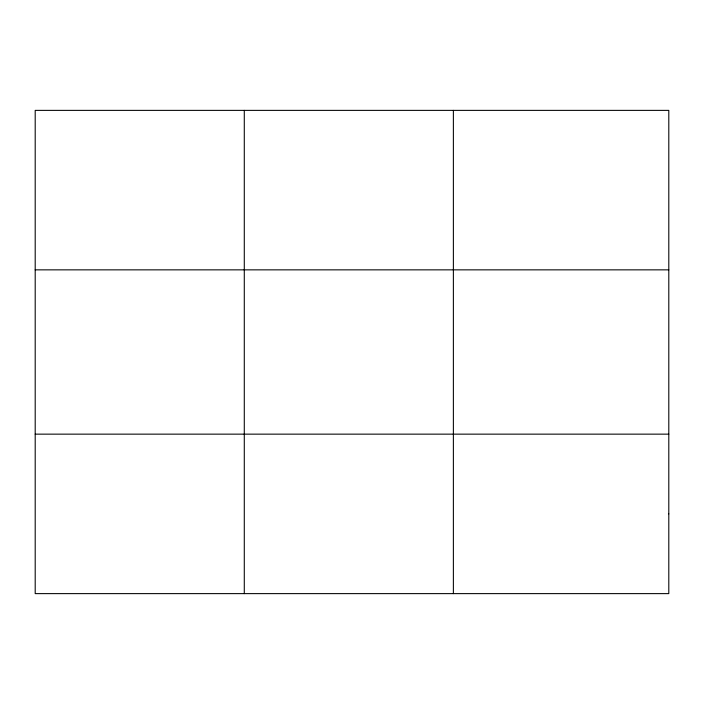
<?xml version="1.0" encoding="UTF-8"?>
<svg xmlns="http://www.w3.org/2000/svg" width="704" height="704" viewBox="0 0 704 704"><rect width="100%" height="100%" fill="white"/><g stroke="black" fill="none" stroke-linecap="round" stroke-linejoin="round"><path stroke-width="1.06" d="M244.288 110.378L244.288 593.622M453.376 110.378L453.376 593.622M35.2 269.852L668.8 269.852M35.2 434.148L668.8 434.148M668.8 513.885L668.8 593.622L35.2 593.622L35.2 110.378L668.8 110.378L668.8 513.885"/></g></svg>
